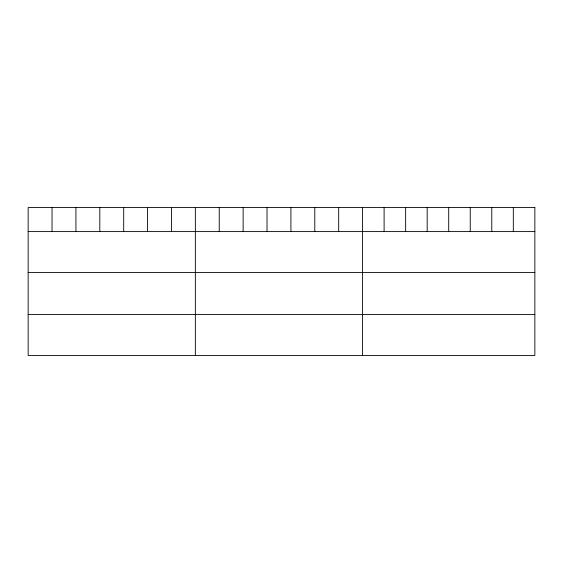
<?xml version="1.0" encoding="UTF-8"?>
<svg xmlns="http://www.w3.org/2000/svg" width="563" height="563" viewBox="0 0 563 563"><rect width="100%" height="100%" fill="white"/><g stroke="black" fill="none" stroke-linecap="round" stroke-linejoin="round"><path stroke-width="0.84" d="M28.15 231.597L534.85 231.597M28.15 272.471L534.85 272.471M28.15 314.576L534.85 314.576M513.315 207.55L513.315 231.597M491.78 207.55L491.78 231.597M470.246 207.55L470.246 231.597M448.711 207.55L448.711 231.597M427.176 207.55L427.176 231.597M405.641 207.55L405.641 231.597M384.107 207.55L384.107 231.597M362.572 207.55L362.572 355.45M338.687 207.55L338.687 231.597M314.794 207.55L314.794 231.597M290.909 207.55L290.909 231.597M267.024 207.55L267.024 231.597M243.139 207.55L243.139 231.597M219.246 207.55L219.246 231.597M195.361 207.55L195.361 355.45M171.476 207.55L171.476 231.597M147.583 207.55L147.583 231.597M123.698 207.55L123.698 231.597M99.813 207.55L99.813 231.597M75.928 207.55L75.928 231.597M52.035 207.55L52.035 231.597M534.85 207.55L28.15 207.55L28.15 355.45L534.85 355.45L534.85 207.55"/></g></svg>
